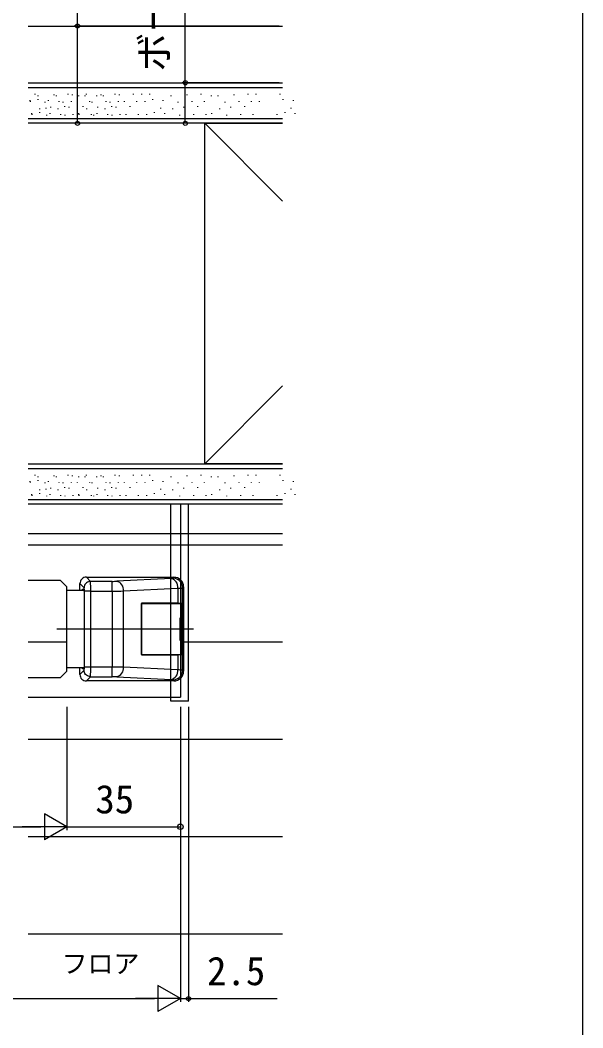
# Model space of a CAD drawing. Units: millimetres, scale not verified. Extents: x -525 to 525, y -804 to 800.
# Drawn here: x 351.4 to 525, y 181.6 to 492.4 of the extents above; entities that cross this region are included whole.
import ezdxf
from ezdxf.enums import TextEntityAlignment as Align

# ---------------------------------------------------------------- set-up
doc = ezdxf.new("R2010")
doc.units = ezdxf.units.MM
doc.header["$LTSCALE"] = 4
for name, color, linetype in [('0-1_USER1', 3, 'Continuous'), ('0-3_YKK_12', 2, 'Continuous'), ('0-4_YKK_13', 4, 'Continuous'), ('0-5_YKK_D', 6, 'Continuous'), ('0-6_YKK_ZWAK', 7, 'Continuous'), ('0-7_YSS_K', 3, 'Continuous')]:
    doc.layers.add(name, color=color, linetype=linetype)
doc.styles.add('ＭＳ ゴシック', font='')
doc.styles.get('ＭＳ ゴシック').set_extended_font_data('MS Gothic')

msp = doc.modelspace()

# ---------------------------------------------------------------- linework, layer by layer
at = {"layer": '0-3_YKK_12'}
for p in [(400.87, 343.087), (353.87, 283.587)]:
    msp.add_line(p, (400.87, 283.587), dxfattribs=at)
msp.add_lwpolyline([(353.87, 289.587), (363.87, 289.587), (365.87, 291.587), (365.87, 317.587), (363.87, 319.587), (353.87, 319.587)], dxfattribs=at)
at = {"layer": '0-4_YKK_13'}
for p, q in [((397.87, 282.387), (397.87, 343.087)), ((403.37, 282.387), (403.37, 343.087)), ((373.16, 319.295), (371.867, 320.587)), ((371.867, 320.587), (398.874, 320.587)), ((397.977, 320.204), (381.213, 319.325)), ((398.874, 320.587), (398.56, 320.273)), ((369.87, 318.59), (371.162, 317.297)), ((369.87, 316.587), (369.87, 318.59)), ((379.799, 319.295), (373.16, 319.295)), ((379.799, 316.299), (379.799, 319.295)), ((383.335, 316.33), (400.098, 317.208)), ((400.098, 317.208), (400.098, 312.587)), ((401.556, 317.277), (401.87, 317.591)), ((401.556, 291.897), (401.556, 317.277)), ((401.87, 317.591), (401.87, 291.583)), ((365.87, 316.587), (371.212, 316.587)), ((370.63, 316.837), (371.18, 316.837)), ((370.63, 316.587), (370.63, 316.837)), ((371.18, 316.837), (371.18, 292.337)), ((373.209, 316.299), (379.799, 316.299)), ((373.209, 292.875), (373.209, 316.299)), ((379.799, 316.299), (379.799, 292.875)), ((383.335, 292.844), (383.335, 316.33)), ((388.87, 312.587), (388.87, 296.587)), ((400.098, 312.587), (388.87, 312.587)), ((388.87, 312.487), (399.923, 312.487)), ((388.87, 296.687), (388.87, 312.487)), ((399.923, 312.487), (401.011, 312.487)), ((400.098, 312.587), (401.241, 312.587)), ((401.011, 308.087), (401.011, 312.487)), ((401.241, 296.587), (401.241, 312.587)), ((404.87, 304.587), (362.802, 304.587)), ((388.87, 296.687), (399.923, 296.687)), ((388.87, 296.587), (400.098, 296.587)), ((399.923, 296.687), (401.011, 296.687)), ((400.098, 296.587), (400.098, 291.966)), ((401.241, 296.587), (400.098, 296.587)), ((369.87, 290.584), (369.87, 292.587)), ((373.209, 292.875), (371.212, 292.875)), ((379.799, 292.875), (373.209, 292.875)), ((379.799, 289.879), (379.799, 292.875)), ((400.098, 291.966), (383.335, 292.844)), ((371.162, 291.876), (369.87, 290.584)), ((371.867, 288.587), (373.16, 289.879)), ((373.16, 289.879), (379.799, 289.879)), ((381.213, 289.848), (397.977, 288.97)), ((401.87, 291.583), (401.556, 291.897)), ((398.874, 288.587), (371.867, 288.587)), ((398.56, 288.901), (398.874, 288.587)), ((403.37, 282.387), (397.87, 282.387))]:
    msp.add_line(p, q, dxfattribs=at)
for points in [[(401.556, 317.277), (401.524, 317.702), (401.433, 318.119), (401.283, 318.519), (401.077, 318.894), (400.821, 319.236), (400.519, 319.538), (400.177, 319.794), (399.802, 319.999), (399.403, 320.149), (398.986, 320.241), (398.56, 320.273)], [(373.16, 319.295), (372.813, 319.264), (372.478, 319.173), (372.163, 319.025), (371.878, 318.825), (371.632, 318.579), (371.432, 318.295), (371.284, 317.979), (371.194, 317.644), (371.162, 317.297)], [(371.212, 292.587), (365.87, 292.587), (365.87, 316.587)], [(373.209, 316.299), (371.212, 316.299), (371.212, 292.875)], [(400.786, 301.087), (400.786, 308.087), (401.011, 308.087)], [(401.011, 296.687), (401.011, 301.087), (400.786, 301.087)], [(371.18, 292.337), (370.63, 292.337), (370.63, 292.587)], [(373.16, 289.879), (372.813, 289.91), (372.478, 290.001), (372.163, 290.149), (371.878, 290.348), (371.632, 290.594), (371.432, 290.879), (371.284, 291.194), (371.194, 291.53), (371.162, 291.876)], [(398.56, 288.901), (398.986, 288.933), (399.403, 289.025), (399.802, 289.174), (400.177, 289.38), (400.519, 289.636), (400.821, 289.938), (401.077, 290.28), (401.283, 290.655), (401.433, 291.055), (401.524, 291.472), (401.556, 291.897)]]:
    msp.add_lwpolyline(points, dxfattribs=at)
for centre, radius, start, end in [((371.866, 318.591), 1.996, 89.96796, 180.03204), ((398.023, 322.325), 2.121, 268.75981, 284.66696), ((397.357, 317.516), 2.759, 353.59226, 77.01062), ((398.876, 317.593), 2.994, 359.96782, 90.03218), ((365.792, 316.53), 5.425, 357.55934, 8.13497), ((329.028, 317.065), 44.187, 359.00679, 2.8927), ((379.882, 348.073), 28.778, 269.83529, 272.65187), ((380.593, 316.637), 2.759, 353.59226, 77.01062), ((400.308, 328.263), 11.057, 268.9121, 276.47934), ((380.045, 491.536), 175.238, 269.91948, 271.07552), ((365.792, 292.644), 5.425, 351.86503, 2.44066), ((320.452, 292.251), 52.761, 357.42312, 0.67739), ((379.97, 108.904), 183.971, 88.95192, 90.05308), ((380.487, 292.611), 2.857, 284.72115, 4.67597), ((371.866, 290.583), 1.996, 179.96796, 270.03204), ((379.882, 261.101), 28.778, 87.34813, 90.16471), ((397.251, 291.733), 2.857, 284.72115, 4.67597), ((398.876, 291.581), 2.994, 269.96782, 0.03218), ((400.131, 277.14), 14.826, 84.48355, 90.12502), ((398.023, 286.849), 2.121, 75.33304, 91.24019)]:
    msp.add_arc(centre, radius, start, end, dxfattribs=at)
at = {"layer": '0-5_YKK_D'}
for p, q in [((431.37, 490.587), (368.134, 490.587)), ((431.37, 473.087), (401.379, 473.087)), ((431.37, 460.587), (368.134, 460.587)), ((431.37, 460.587), (401.379, 460.587)), ((365.87, 280.587), (365.87, 242.587)), ((365.87, 280.587), (365.87, 242.587)), ((400.87, 280.587), (400.87, 242.587)), ((400.87, 280.587), (400.87, 189.587)), ((403.37, 280.587), (403.37, 189.587)), ((400.87, 277.469), (400.87, 189.587)), ((365.87, 243.587), (358.942, 247.587)), ((358.942, 247.587), (358.942, 239.587)), ((203.87, 243.587), (357.87, 243.587)), ((365.87, 243.587), (352.014, 243.587)), ((365.87, 243.587), (358.942, 239.587)), ((365.87, 243.587), (400.87, 243.587)), ((400.87, 190.587), (393.942, 194.587)), ((393.942, 194.587), (393.942, 186.587)), ((22.87, 190.587), (392.87, 190.587)), ((400.87, 190.587), (387.014, 190.587)), ((400.87, 190.587), (393.942, 186.587)), ((400.87, 190.587), (398.32, 190.587)), ((400.87, 190.587), (403.37, 190.587)), ((403.37, 190.587), (430.697, 190.587))]:
    msp.add_line(p, q, dxfattribs=at)
for points in [[(369.134, 460.587), (369.134, 490.587), (369.134, 563.501)], [(402.379, 460.587), (402.379, 473.087), (402.379, 552.614)]]:
    msp.add_lwpolyline(points, dxfattribs=at)
for centre, radius in [((369.134, 490.587), 0.637), ((402.379, 473.087), 0.637), ((369.134, 460.587), 0.637), ((402.379, 460.587), 0.637), ((400.87, 243.587), 0.85), ((403.37, 190.587), 0.637)]:
    msp.add_circle(centre, radius, dxfattribs=at)
at = {"layer": '0-6_YKK_ZWAK'}
msp.add_lwpolyline([(-525, -803.5), (525, -803.5), (525, 726.5)], dxfattribs=at)
at = {"layer": '0-7_YSS_K'}
for p, q in [((353.87, 490.587), (432.37, 490.587)), ((353.87, 473.087), (432.37, 473.087)), ((353.87, 471.587), (432.37, 471.587)), ((356.073, 469.481), (356.073, 469.681)), ((361.94, 469.288), (361.94, 469.488)), ((366.283, 469.481), (366.283, 469.681)), ((367.559, 469.288), (367.559, 469.488)), ((371.903, 469.481), (371.903, 469.681)), ((376.434, 469.288), (376.434, 469.488)), ((380.777, 469.481), (380.777, 469.681)), ((382.053, 469.288), (382.053, 469.488)), ((386.396, 469.481), (386.396, 469.681)), ((389.003, 469.481), (389.003, 469.681)), ((391.45, 469.481), (391.45, 469.681)), ((402.936, 469.288), (402.936, 469.488)), ((407.279, 469.481), (407.279, 469.681)), ((417.429, 469.288), (417.429, 469.488)), ((421.773, 469.481), (421.773, 469.681)), ((424.219, 469.481), (424.219, 469.681)), ((431.666, 469.481), (431.666, 469.681)), ((354.539, 467.494), (354.539, 467.694)), ((354.646, 467.238), (354.646, 467.438)), ((357.006, 468.952), (357.006, 469.152)), ((357.018, 467.831), (357.018, 468.031)), ((359.136, 467.046), (359.136, 467.246)), ((360.158, 467.494), (360.158, 467.694)), ((362.625, 468.952), (362.625, 469.152)), ((363.48, 467.238), (363.48, 467.438)), ((364.756, 467.046), (364.756, 467.246)), ((367.303, 467.238), (367.303, 467.438)), ((369.099, 467.238), (369.099, 467.438)), ((369.5, 468.952), (369.5, 469.152)), ((371.499, 468.952), (371.499, 469.152)), ((372.922, 467.238), (372.922, 467.438)), ((373.63, 467.046), (373.63, 467.246)), ((375.119, 468.952), (375.119, 469.152)), ((377.119, 468.952), (377.119, 469.152)), ((377.974, 467.238), (377.974, 467.438)), ((379.249, 467.046), (379.249, 467.246)), ((381.796, 467.238), (381.796, 467.438)), ((383.593, 467.238), (383.593, 467.438)), ((387.416, 467.238), (387.416, 467.438)), ((390.023, 467.238), (390.023, 467.438)), ((392.394, 467.831), (392.394, 468.031)), ((395.534, 467.494), (395.534, 467.694)), ((398.001, 468.952), (398.001, 469.152)), ((400.132, 467.046), (400.132, 467.246)), ((404.475, 467.238), (404.475, 467.438)), ((408.298, 467.238), (408.298, 467.438)), ((410.496, 468.952), (410.496, 469.152)), ((412.495, 468.952), (412.495, 469.152)), ((414.626, 467.046), (414.626, 467.246)), ((418.969, 467.238), (418.969, 467.438)), ((422.792, 467.238), (422.792, 467.438)), ((425.239, 467.238), (425.239, 467.438)), ((432.61, 467.831), (432.61, 468.031)), ((435.75, 467.494), (435.75, 467.694)), ((355.061, 463.47), (355.061, 463.67)), ((355.169, 463.214), (355.169, 463.414)), ((357.528, 464.928), (357.528, 465.128)), ((357.541, 463.806), (357.541, 464.006)), ((359.485, 465.139), (359.485, 465.339)), ((359.659, 463.021), (359.659, 463.221)), ((360.681, 463.47), (360.681, 463.67)), ((360.931, 465.476), (360.931, 465.676)), ((363.148, 464.928), (363.148, 465.128)), ((364.002, 463.214), (364.002, 463.414)), ((365.274, 465.668), (365.274, 465.868)), ((365.278, 463.021), (365.278, 463.221)), ((366.55, 465.476), (366.55, 465.676)), ((367.825, 463.214), (367.825, 463.414)), ((369.555, 463.47), (369.555, 463.67)), ((369.622, 463.214), (369.622, 463.414)), ((370.893, 465.668), (370.893, 465.868)), ((372.022, 464.928), (372.022, 465.128)), ((373.445, 463.214), (373.445, 463.414)), ((374.153, 463.021), (374.153, 463.221)), ((375.174, 463.47), (375.174, 463.67)), ((375.424, 465.476), (375.424, 465.676)), ((377.641, 464.928), (377.641, 465.128)), ((378.496, 463.214), (378.496, 463.414)), ((379.768, 465.668), (379.768, 465.868)), ((379.772, 463.021), (379.772, 463.221)), ((381.044, 465.476), (381.044, 465.676)), ((382.319, 463.214), (382.319, 463.414)), ((384.115, 463.214), (384.115, 463.414)), ((385.387, 465.668), (385.387, 465.868)), ((387.938, 463.214), (387.938, 463.414)), ((390.545, 463.214), (390.545, 463.414)), ((392.917, 463.806), (392.917, 464.006)), ((394.861, 465.139), (394.861, 465.339)), ((396.057, 463.47), (396.057, 463.67)), ((398.524, 464.928), (398.524, 465.128)), ((400.655, 463.021), (400.655, 463.221)), ((401.926, 465.476), (401.926, 465.676)), ((404.998, 463.214), (404.998, 463.414)), ((406.27, 465.668), (406.27, 465.868)), ((408.821, 463.214), (408.821, 463.414)), ((410.551, 463.47), (410.551, 463.67)), ((413.018, 464.928), (413.018, 465.128)), ((415.148, 463.021), (415.148, 463.221)), ((416.42, 465.476), (416.42, 465.676)), ((419.492, 463.214), (419.492, 463.414)), ((420.763, 465.668), (420.763, 465.868)), ((423.315, 463.214), (423.315, 463.414)), ((430.761, 463.214), (430.761, 463.414)), ((433.133, 463.806), (433.133, 464.006)), ((435.077, 465.139), (435.077, 465.339)), ((436.273, 463.47), (436.273, 463.67)), ((353.87, 462.087), (432.37, 462.087)), ((432.37, 460.587), (353.87, 460.587)), ((408.383, 460.587), (432.37, 436.6)), ((408.383, 355.587), (432.37, 379.574)), ((353.87, 355.587), (432.37, 355.587)), ((353.87, 354.087), (432.37, 354.087)), ((356.073, 351.981), (356.073, 352.181)), ((357.006, 351.452), (357.006, 351.652)), ((361.94, 351.788), (361.94, 351.988)), ((362.625, 351.452), (362.625, 351.652)), ((366.283, 351.981), (366.283, 352.181)), ((367.559, 351.788), (367.559, 351.988)), ((369.5, 351.452), (369.5, 351.652)), ((371.499, 351.452), (371.499, 351.652)), ((371.903, 351.981), (371.903, 352.181)), ((375.119, 351.452), (375.119, 351.652)), ((376.434, 351.788), (376.434, 351.988)), ((377.119, 351.452), (377.119, 351.652)), ((380.777, 351.981), (380.777, 352.181)), ((382.053, 351.788), (382.053, 351.988)), ((386.396, 351.981), (386.396, 352.181)), ((389.003, 351.981), (389.003, 352.181)), ((391.45, 351.981), (391.45, 352.181)), ((398.001, 351.452), (398.001, 351.652)), ((402.936, 351.788), (402.936, 351.988)), ((407.279, 351.981), (407.279, 352.181)), ((410.496, 351.452), (410.496, 351.652)), ((412.495, 351.452), (412.495, 351.652)), ((417.429, 351.788), (417.429, 351.988)), ((421.773, 351.981), (421.773, 352.181)), ((424.219, 351.981), (424.219, 352.181)), ((431.666, 351.981), (431.666, 352.181)), ((354.539, 349.994), (354.539, 350.194)), ((354.646, 349.738), (354.646, 349.938)), ((357.018, 350.331), (357.018, 350.531)), ((359.136, 349.546), (359.136, 349.746)), ((360.158, 349.994), (360.158, 350.194)), ((360.931, 347.976), (360.931, 348.176)), ((363.48, 349.738), (363.48, 349.938)), ((364.756, 349.546), (364.756, 349.746)), ((365.274, 348.168), (365.274, 348.368)), ((366.55, 347.976), (366.55, 348.176)), ((367.303, 349.738), (367.303, 349.938)), ((369.099, 349.738), (369.099, 349.938)), ((370.893, 348.168), (370.893, 348.368)), ((372.922, 349.738), (372.922, 349.938)), ((373.63, 349.546), (373.63, 349.746)), ((375.424, 347.976), (375.424, 348.176)), ((377.974, 349.738), (377.974, 349.938)), ((379.249, 349.546), (379.249, 349.746)), ((379.768, 348.168), (379.768, 348.368)), ((381.044, 347.976), (381.044, 348.176)), ((381.796, 349.738), (381.796, 349.938)), ((383.593, 349.738), (383.593, 349.938)), ((385.387, 348.168), (385.387, 348.368)), ((387.416, 349.738), (387.416, 349.938)), ((390.023, 349.738), (390.023, 349.938)), ((392.394, 350.331), (392.394, 350.531)), ((395.534, 349.994), (395.534, 350.194)), ((400.132, 349.546), (400.132, 349.746)), ((401.926, 347.976), (401.926, 348.176)), ((404.475, 349.738), (404.475, 349.938)), ((406.27, 348.168), (406.27, 348.368)), ((408.298, 349.738), (408.298, 349.938)), ((414.626, 349.546), (414.626, 349.746)), ((416.42, 347.976), (416.42, 348.176)), ((418.969, 349.738), (418.969, 349.938)), ((420.763, 348.168), (420.763, 348.368)), ((422.792, 349.738), (422.792, 349.938)), ((425.239, 349.738), (425.239, 349.938)), ((432.61, 350.331), (432.61, 350.531)), ((435.75, 349.994), (435.75, 350.194)), ((355.061, 345.97), (355.061, 346.17)), ((355.169, 345.714), (355.169, 345.914)), ((357.528, 347.428), (357.528, 347.628)), ((357.541, 346.306), (357.541, 346.506)), ((359.485, 347.639), (359.485, 347.839)), ((359.659, 345.521), (359.659, 345.721)), ((360.681, 345.97), (360.681, 346.17)), ((363.148, 347.428), (363.148, 347.628)), ((364.002, 345.714), (364.002, 345.914)), ((365.278, 345.521), (365.278, 345.721)), ((367.825, 345.714), (367.825, 345.914)), ((369.555, 345.97), (369.555, 346.17)), ((369.622, 345.714), (369.622, 345.914)), ((372.022, 347.428), (372.022, 347.628)), ((373.445, 345.714), (373.445, 345.914)), ((374.153, 345.521), (374.153, 345.721)), ((375.174, 345.97), (375.174, 346.17)), ((377.641, 347.428), (377.641, 347.628)), ((378.496, 345.714), (378.496, 345.914)), ((379.772, 345.521), (379.772, 345.721)), ((382.319, 345.714), (382.319, 345.914)), ((384.115, 345.714), (384.115, 345.914)), ((387.938, 345.714), (387.938, 345.914)), ((390.545, 345.714), (390.545, 345.914)), ((392.917, 346.306), (392.917, 346.506)), ((394.861, 347.639), (394.861, 347.839)), ((396.057, 345.97), (396.057, 346.17)), ((398.524, 347.428), (398.524, 347.628)), ((400.655, 345.521), (400.655, 345.721)), ((404.998, 345.714), (404.998, 345.914)), ((408.821, 345.714), (408.821, 345.914)), ((410.551, 345.97), (410.551, 346.17)), ((413.018, 347.428), (413.018, 347.628)), ((415.148, 345.521), (415.148, 345.721)), ((419.492, 345.714), (419.492, 345.914)), ((423.315, 345.714), (423.315, 345.914)), ((430.761, 345.714), (430.761, 345.914)), ((433.133, 346.306), (433.133, 346.506)), ((435.077, 347.639), (435.077, 347.839)), ((436.273, 345.97), (436.273, 346.17)), ((353.87, 344.587), (432.37, 344.587)), ((432.37, 343.087), (353.87, 343.087)), ((353.87, 334.083), (432.37, 334.083)), ((353.87, 330.587), (432.37, 330.587)), ((353.87, 300.587), (365.87, 300.587)), ((401.87, 300.587), (432.37, 300.587)), ((353.87, 270.587), (432.37, 270.587)), ((353.87, 240.587), (432.37, 240.587)), ((353.87, 210.587), (432.37, 210.587))]:
    msp.add_line(p, q, dxfattribs=at)
msp.add_lwpolyline([(432.37, 355.587), (408.383, 355.587), (408.383, 460.587), (432.37, 460.587)], dxfattribs=at)

# ---------------------------------------------------------------- texts
at = {"layer": '0-1_USER1', "style": 'ＭＳ ゴシック'}
msp.add_text('フロア', height=5.865, dxfattribs=at).set_placement((364.232, 196.679), align=Align.BOTTOM_LEFT)
at = {"layer": '0-5_YKK_D', "style": 'ＭＳ ゴシック'}
msp.add_text('ボード12.5', height=8.798, rotation=90, dxfattribs=at).set_placement((399.788, 476.523), align=Align.BOTTOM_LEFT)
for s, p in [('35', (374.643, 245.087)), ('2.5', (409.084, 192.087))]:
    msp.add_text(s, height=8.798, dxfattribs=at).set_placement(p, align=Align.BOTTOM_LEFT)

doc.saveas('drawing.dxf')
